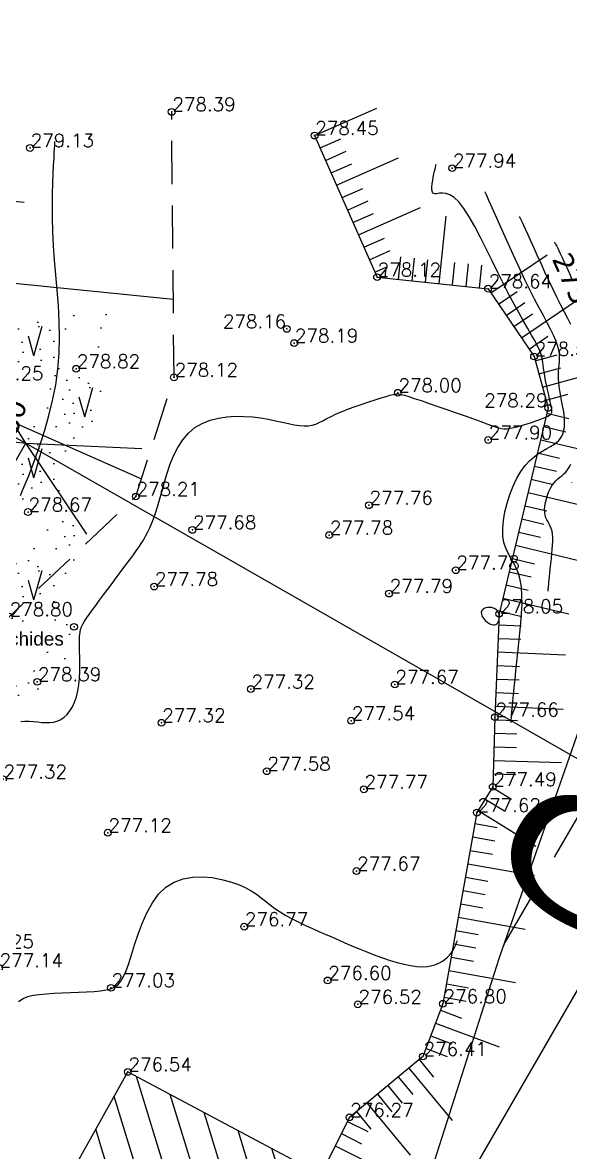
# Model space of a CAD drawing. Header units: millimetres. Extents: x 524954 to 526204, y 9523489 to 9524010.
# Drawn here: x 525310.4 to 525350.8, y 9523799.8 to 9523883.1 of the extents above; entities that cross this region are included whole.
import ezdxf
from ezdxf.enums import TextEntityAlignment as Align

# ---------------------------------------------------------------- set-up
doc = ezdxf.new("R2010")
doc.units = ezdxf.units.MM
doc.header["$PDMODE"] = 32
doc.header["$PDSIZE"] = 0.5
doc.linetypes.add('ACAD_ISO12W100', pattern=[21, 12, -3, 0, -3, 0, -3])
doc.linetypes.add('CACHE2', pattern=[4.7625, 3.175, -1.5875])
for name, color, linetype in [('Bas_Talus', 40, 'CACHE2'), ('Bati', 6, 'Continuous'), ('Bati_H', 1, 'Continuous'), ('Bord Fleuve', 4, 'ACAD_ISO12W100'), ('CN_01_00', 3, 'Continuous'), ('CN_02_00', 4, 'Continuous'), ('CN_05_00', 6, 'Continuous'), ('Cotation Courbes de niveau', 7, 'Continuous'), ('Haut_Talus', 30, 'Continuous'), ('PLUME_2', 1, 'Continuous'), ('Talus', 2, 'Continuous'), ('TopoAlt', 3, 'Continuous'), ('TOPOJIS', 7, 'Continuous'), ('Toponomie', 7, 'CACHE2'), ('Végétation_Plantation', 70, 'Continuous')]:
    doc.layers.add(name, color=color, linetype=linetype)
doc.styles.add('Simplex 1.0', font='Simplex.shx', dxfattribs={"width": 0.99, "height": 1})
doc.styles.get("Standard").update_dxf_attribs({"font": 'arial.ttf'})
doc.styles.add('Verdana 1.0', font='verdana.ttf', dxfattribs={"width": 0.99, "height": 1})

# ---------------------------------------------------------------- blocks, each defined once
blk = doc.blocks.new('TCPOINT M')
at = {"color": 0}
blk.add_point((0, 0), dxfattribs=at)
at = {"layer": 'TopoAlt', "style": 'Simplex 1.0', "width": 0.99}
blk.add_attdef('ALT', (0.15, 0.15), '', height=1, dxfattribs=at)

msp = doc.modelspace()

# ---------------------------------------------------------------- hatches: boundary and pattern name
at = {"layer": 'Bati_H'}
h = msp.add_hatch(dxfattribs=at)
h.set_pattern_fill('_U', color=256, scale=2, angle=-72.98102, style=0, pattern_type=0)
h.set_pattern_definition([(287.018979527, (0, 0), (1.9124157077, 0.58537693926), [])])
h.paths.add_polyline_path([(525331.425, 9523798.704), (525322.695, 9523782.272), (525307.769, 9523790.138), (525312.166, 9523798.735), (525313.744, 9523797.799), (525318.176, 9523805.735), (525318.179, 9523805.741)])
at = {"layer": 'Bord Fleuve', "ltscale": 0.5}
h = msp.add_hatch(dxfattribs=at)
h.set_pattern_fill('ANSI33', color=135, scale=2, angle=15, style=0)
edge = h.paths.add_edge_path()
edge.add_line((525439.351, 9523820.38), (525429.428, 9523796.02))
edge.add_line((525429.428, 9523796.02), (525428.884, 9523788.101))
edge.add_line((525428.884, 9523788.101), (525428.353, 9523783.613))
edge.add_line((525428.353, 9523783.613), (525432.345, 9523771.044))
edge.add_line((525432.345, 9523771.044), (525425.155, 9523761.396))
edge.add_line((525425.155, 9523761.396), (525425.603, 9523757.857))
edge.add_line((525425.603, 9523757.857), (525425.392, 9523752.767))
edge.add_line((525425.392, 9523752.767), (525425.531, 9523737.269))
edge.add_line((525425.531, 9523737.269), (525420.173, 9523734.242))
edge.add_line((525420.173, 9523734.242), (525409.231, 9523730.837))
edge.add_line((525409.231, 9523730.837), (525403.15, 9523725.262))
edge.add_line((525403.15, 9523725.262), (525399.312, 9523719.279))
edge.add_line((525399.312, 9523719.279), (525398.471, 9523717.204))
edge.add_line((525398.471, 9523717.204), (525387.323, 9523716.767))
edge.add_line((525387.323, 9523716.767), (525379.743, 9523715.417))
edge.add_line((525439.351, 9523820.38), (525412.029, 9523831.392))
edge.add_line((525412.029, 9523831.392), (525397.674, 9523844.829))
edge.add_line((525397.674, 9523844.829), (525370.042, 9523852.892))
edge.add_line((525370.042, 9523852.892), (525354.138, 9523871.224))
edge.add_line((525335.046, 9523740.934), (525335.464, 9523745.788))
edge.add_line((525335.464, 9523745.788), (525334.824, 9523749.483))
edge.add_line((525334.824, 9523749.483), (525332.978, 9523755.879))
edge.add_line((525332.978, 9523755.879), (525332.09, 9523761.937))
edge.add_line((525332.09, 9523761.937), (525333.482, 9523768.659))
edge.add_line((525333.482, 9523768.659), (525335.755, 9523783.426))
edge.add_line((525335.755, 9523783.426), (525345.567, 9523814.167))
edge.add_line((525345.567, 9523814.167), (525355.202, 9523841.723))
edge.add_line((525355.202, 9523841.723), (525358.159, 9523858.254))
edge.add_line((525358.159, 9523858.254), (525357.891, 9523860.435))
edge.add_line((525357.891, 9523860.435), (525354.138, 9523871.224))
edge.add_line((525335.072, 9523740.932), (525368.644, 9523722.072))
edge.add_line((525368.644, 9523722.072), (525369.749, 9523720.981))
edge.add_line((525369.749, 9523720.981), (525379.743, 9523715.417))
at = {"layer": 'Végétation_Plantation', "linetype": 'CACHE2', "ltscale": 0.5}
h = msp.add_hatch(dxfattribs=at)
h.set_pattern_fill('BROUSS', color=256, scale=1.5, style=0)
h.set_pattern_definition([(74.475889, (0, 0), (-3.750000001, 13.500000005), [2.25, -11.761156275]), (74.475889, (3.75, 4.5), (-3.750000001, 13.500000005), [2.25, -11.761156275]), (74.475889, (7.5, 9), (-3.750000001, 13.500000005), [2.25, -11.761156275]), (105.524111, (0, 0), (-7.500000003, 4e-10), [1.5, -12.511156275]), (105.524111, (3.75, 4.5), (-7.500000003, 4e-10), [1.5, -12.511156275]), (105.524111, (7.5, 9), (-7.500000003, 4e-10), [1.5, -12.511156275]), (0, (0.453, 0.484), (3.75, 4.5), [0, -7.5]), (0, (1.468, 1.072), (3.75, 4.5), [0, -7.5]), (0, (1.1713, 1.8804), (3.75, 4.5), [0, -7.5]), (0, (2.327, 1.9907), (3.75, 4.5), [0, -7.5]), (0, (1.64, 3.7912), (3.75, 4.5), [0, -7.5]), (0, (0.3684, 2.1545), (3.75, 4.5), [0, -7.5]), (0, (0.281, 2.4684), (3.75, 4.5), [0, -7.5]), (0, (0.0314, 3.7912), (3.75, 4.5), [0, -7.5]), (0, (-0.7807, 0.2634), (3.75, 4.5), [0, -7.5]), (0, (-0.8588, 0.9984), (3.75, 4.5), [0, -7.5]), (0, (-1.468, 0.19), (3.75, 4.5), [0, -7.5]), (0, (-1.624, 1.2924), (3.75, 4.5), [0, -7.5]), (0, (-1.1242, 1.9905), (3.75, 4.5), [0, -7.5]), (0, (-1.3274, 2.6888), (3.75, 4.5), [0, -7.5]), (0, (-1.9207, 3.5707), (3.75, 4.5), [0, -7.5]), (0, (-0.406, 2.9085), (3.75, 4.5), [0, -7.5]), (0, (-2.53, 2.064), (3.75, 4.5), [0, -7.5]), (0, (-2.7485, 0.6675), (3.75, 4.5), [0, -7.5]), (0, (-1.1235, -0.4347), (3.75, 4.5), [0, -7.5]), (0, (-0.156, -0.7287), (3.75, 4.5), [0, -7.5]), (0, (-0.812, -1.537), (3.75, 4.5), [0, -7.5]), (0, (1.5774, -1.4635), (3.75, 4.5), [0, -7.5]), (0, (0.5466, -0.3245), (3.75, 4.5), [0, -7.5]), (0, (1.468, -0.104), (3.75, 4.5), [0, -7.5])])
h.paths.add_polyline_path([(525311.992, 9523862.041), (525316.951, 9523861.738), (525316.172, 9523853.705), (525314.206, 9523849.526), (525314.269, 9523844.903), (525315.094, 9523841.087), (525313.825, 9523836.527), (525311.288, 9523833.361), (525306.213, 9523830.491), (525299.295, 9523827.441), (525294.221, 9523828.327), (525291.453, 9523830.339), (525292.597, 9523832.287), (525297.663, 9523835.493), (525302.087, 9523840.979), (525306.512, 9523849.915), (525309.724, 9523858.126), (525309.653, 9523860.192)])

# ---------------------------------------------------------------- linework, layer by layer
at = {"layer": 'Bas_Talus', "flags": 128}
msp.add_lwpolyline([(525199.208, 9523799.132), (525208.8, 9523801.776), (525220.795, 9523804.478), (525231.919, 9523806.249), (525244.031, 9523805.939), (525246.35, 9523809.16), (525255.359, 9523814.932), (525262.717, 9523816.004), (525268.895, 9523820.451), (525287.363, 9523826.037), (525301, 9523831.408), (525309.422, 9523839.276), (525318.775, 9523848.13), (525321.585, 9523856.913), (525321.412, 9523876.469)], dxfattribs=at)
at = {"layer": 'Bati', "flags": 128}
msp.add_lwpolyline([(525331.425, 9523798.704), (525322.695, 9523782.272), (525307.769, 9523790.138), (525312.166, 9523798.735), (525313.744, 9523797.799), (525318.176, 9523805.735), (525318.179, 9523805.741)], close=True, dxfattribs=at)
at = {"layer": 'Bord Fleuve', "ltscale": 0.35, "const_width": 0.1, "flags": 128}
msp.add_lwpolyline([(525335.046, 9523740.934), (525335.464, 9523745.788), (525334.824, 9523749.483), (525332.978, 9523755.879), (525332.09, 9523761.937), (525333.482, 9523768.659), (525335.755, 9523783.426), (525345.567, 9523814.167), (525355.202, 9523841.723), (525358.159, 9523858.254), (525357.891, 9523860.435), (525354.138, 9523871.224)], dxfattribs=at)
at = {"layer": 'CN_01_00', "flags": 128}
for points, elevation in [([(525310.265, 9523848.209), (525310.426, 9523848.581), (525310.619, 9523849.043), (525310.85, 9523849.616), (525311.122, 9523850.314), (525311.426, 9523851.126), (525311.744, 9523852.037), (525312.062, 9523853.031), (525312.364, 9523854.092), (525312.635, 9523855.205), (525312.86, 9523856.353), (525313.023, 9523857.522), (525313.114, 9523858.696), (525313.141, 9523859.869), (525313.118, 9523861.037), (525313.057, 9523862.194), (525312.973, 9523863.336), (525312.877, 9523864.457), (525312.784, 9523865.554), (525312.707, 9523866.621), (525312.656, 9523867.652), (525312.629, 9523868.638), (525312.623, 9523869.57), (525312.632, 9523870.437), (525312.652, 9523871.231), (525312.68, 9523871.94), (525312.71, 9523872.554), (525312.738, 9523873.065), (525312.76, 9523873.466), (525312.777, 9523873.768), (525312.789, 9523873.984), (525312.797, 9523874.128), (525312.802, 9523874.216), (525312.805, 9523874.261), (525312.805, 9523874.278), (525312.806, 9523874.28)], 279), ([(525346.421, 9523831.48), (525346.421, 9523831.482), (525346.422, 9523831.493), (525346.425, 9523831.523), (525346.43, 9523831.582), (525346.439, 9523831.68), (525346.453, 9523831.825), (525346.471, 9523832.028), (525346.496, 9523832.297), (525346.527, 9523832.641), (525346.566, 9523833.055), (525346.611, 9523833.532), (525346.662, 9523834.065), (525346.72, 9523834.649), (525346.783, 9523835.276), (525346.853, 9523835.939), (525346.928, 9523836.633), (525347.008, 9523837.349), (525347.086, 9523838.076), (525347.155, 9523838.801), (525347.208, 9523839.514), (525347.236, 9523840.201), (525347.234, 9523840.85), (525347.194, 9523841.449), (525347.108, 9523841.986), (525346.972, 9523842.453), (525346.8, 9523842.865), (525346.604, 9523843.241), (525346.402, 9523843.598), (525346.208, 9523843.955), (525346.037, 9523844.333), (525345.905, 9523844.748), (525345.827, 9523845.221), (525345.815, 9523845.763), (525345.866, 9523846.36), (525345.973, 9523846.993), (525346.131, 9523847.641), (525346.333, 9523848.285), (525346.573, 9523848.903), (525346.846, 9523849.476), (525347.143, 9523849.984), (525347.46, 9523850.411), (525347.788, 9523850.764), (525348.12, 9523851.054), (525348.45, 9523851.293), (525348.768, 9523851.492), (525349.067, 9523851.662), (525349.341, 9523851.814), (525349.581, 9523851.96), (525349.781, 9523852.11), (525349.944, 9523852.265), (525350.074, 9523852.423), (525350.175, 9523852.585), (525350.25, 9523852.75), (525350.304, 9523852.917), (525350.341, 9523853.086), (525350.363, 9523853.256), (525350.376, 9523853.426), (525350.38, 9523853.6), (525350.374, 9523853.779), (525350.36, 9523853.965), (525350.338, 9523854.161), (525350.308, 9523854.37), (525350.271, 9523854.593), (525350.227, 9523854.833), (525350.177, 9523855.091), (525350.123, 9523855.364), (525350.069, 9523855.647), (525350.019, 9523855.938), (525349.975, 9523856.23), (525349.94, 9523856.521), (525349.919, 9523856.806), (525349.915, 9523857.08), (525349.928, 9523857.341), (525349.953, 9523857.594), (525349.98, 9523857.843), (525350.002, 9523858.097), (525350.009, 9523858.359), (525349.995, 9523858.637), (525349.949, 9523858.936), (525349.863, 9523859.262), (525349.732, 9523859.62), (525349.557, 9523860.016), (525349.342, 9523860.452), (525349.092, 9523860.932), (525348.809, 9523861.459), (525348.499, 9523862.037), (525348.166, 9523862.67), (525347.813, 9523863.361), (525347.444, 9523864.109), (525347.069, 9523864.896), (525346.695, 9523865.7), (525346.331, 9523866.497), (525345.984, 9523867.267), (525345.664, 9523867.985), (525345.379, 9523868.629), (525345.137, 9523869.177), (525344.945, 9523869.613), (525344.797, 9523869.944), (525344.689, 9523870.185), (525344.613, 9523870.352), (525344.564, 9523870.458), (525344.535, 9523870.518), (525344.52, 9523870.547), (525344.513, 9523870.559), (525344.508, 9523870.567), (525344.504, 9523870.572), (525344.502, 9523870.576), (525344.5, 9523870.579), (525344.499, 9523870.581), (525344.498, 9523870.582), (525344.498, 9523870.582), (525344.498, 9523870.582)], 277), ([(525310.119, 9523810.921), (525310.456, 9523811.133), (525310.813, 9523811.281), (525311.206, 9523811.379), (525311.654, 9523811.445), (525312.167, 9523811.493), (525312.732, 9523811.53), (525313.33, 9523811.558), (525313.944, 9523811.582), (525314.553, 9523811.606), (525315.14, 9523811.633), (525315.685, 9523811.667), (525316.17, 9523811.713), (525316.581, 9523811.775), (525316.925, 9523811.865), (525317.213, 9523811.996), (525317.458, 9523812.182), (525317.672, 9523812.434), (525317.865, 9523812.767), (525318.052, 9523813.193), (525318.242, 9523813.725), (525318.447, 9523814.368), (525318.677, 9523815.097), (525318.937, 9523815.877), (525319.237, 9523816.674), (525319.585, 9523817.453), (525319.986, 9523818.182), (525320.451, 9523818.825), (525320.986, 9523819.348), (525321.594, 9523819.727), (525322.26, 9523819.969), (525322.963, 9523820.092), (525323.683, 9523820.115), (525324.399, 9523820.053), (525325.092, 9523819.925), (525325.741, 9523819.747), (525326.325, 9523819.539), (525326.83, 9523819.313), (525327.268, 9523819.076), (525327.654, 9523818.828), (525328.005, 9523818.573), (525328.339, 9523818.313), (525328.673, 9523818.049), (525329.022, 9523817.784), (525329.405, 9523817.521), (525329.832, 9523817.26), (525330.297, 9523817.005), (525330.785, 9523816.758), (525331.284, 9523816.52), (525331.781, 9523816.295), (525332.263, 9523816.083), (525332.717, 9523815.888), (525333.131, 9523815.711), (525333.495, 9523815.554), (525333.818, 9523815.412), (525334.115, 9523815.281), (525334.399, 9523815.157), (525334.683, 9523815.034), (525334.98, 9523814.908), (525335.304, 9523814.774), (525335.669, 9523814.626), (525336.083, 9523814.463), (525336.54, 9523814.291), (525337.026, 9523814.117), (525337.529, 9523813.949), (525338.038, 9523813.796), (525338.541, 9523813.666), (525339.024, 9523813.566), (525339.476, 9523813.505), (525339.887, 9523813.488), (525340.257, 9523813.513), (525340.589, 9523813.572), (525340.884, 9523813.661), (525341.144, 9523813.774), (525341.373, 9523813.904), (525341.572, 9523814.046), (525341.743, 9523814.194), (525341.889, 9523814.342), (525342.011, 9523814.489), (525342.113, 9523814.631), (525342.197, 9523814.766), (525342.264, 9523814.892), (525342.317, 9523815.006), (525342.359, 9523815.107), (525342.391, 9523815.191), (525342.416, 9523815.257), (525342.435, 9523815.306), (525342.448, 9523815.342), (525342.457, 9523815.365), (525342.463, 9523815.38), (525342.466, 9523815.387), (525342.467, 9523815.39), (525342.467, 9523815.39)], 277)]:
    msp.add_lwpolyline(points, dxfattribs=dict(at, elevation=elevation))
at = {"layer": 'CN_02_00', "flags": 128}
for points, elevation in [([(525310.283, 9523831.543), (525310.594, 9523831.568), (525310.905, 9523831.567), (525311.215, 9523831.548), (525311.524, 9523831.519), (525311.828, 9523831.492), (525312.127, 9523831.475), (525312.418, 9523831.479), (525312.701, 9523831.511), (525312.973, 9523831.583), (525313.232, 9523831.702), (525313.477, 9523831.868), (525313.705, 9523832.081), (525313.913, 9523832.339), (525314.098, 9523832.641), (525314.258, 9523832.986), (525314.391, 9523833.374), (525314.493, 9523833.802), (525314.564, 9523834.267), (525314.608, 9523834.759), (525314.63, 9523835.265), (525314.636, 9523835.77), (525314.632, 9523836.263), (525314.624, 9523836.73), (525314.617, 9523837.157), (525314.616, 9523837.532), (525314.628, 9523837.846), (525314.655, 9523838.108), (525314.701, 9523838.335), (525314.77, 9523838.54), (525314.864, 9523838.738), (525314.986, 9523838.944), (525315.141, 9523839.172), (525315.331, 9523839.438), (525315.558, 9523839.751), (525315.816, 9523840.105), (525316.098, 9523840.491), (525316.396, 9523840.898), (525316.704, 9523841.315), (525317.013, 9523841.733), (525317.317, 9523842.142), (525317.608, 9523842.531), (525317.88, 9523842.891), (525318.133, 9523843.226), (525318.369, 9523843.539), (525318.588, 9523843.835), (525318.793, 9523844.118), (525318.984, 9523844.391), (525319.162, 9523844.659), (525319.33, 9523844.927), (525319.488, 9523845.199), (525319.639, 9523845.483), (525319.784, 9523845.787), (525319.927, 9523846.119), (525320.069, 9523846.488), (525320.212, 9523846.9), (525320.36, 9523847.366), (525320.514, 9523847.893), (525320.677, 9523848.484), (525320.855, 9523849.123), (525321.056, 9523849.79), (525321.287, 9523850.463), (525321.554, 9523851.123), (525321.866, 9523851.747), (525322.228, 9523852.316), (525322.648, 9523852.808), (525323.13, 9523853.208), (525323.666, 9523853.519), (525324.244, 9523853.75), (525324.852, 9523853.909), (525325.48, 9523854.004), (525326.116, 9523854.044), (525326.748, 9523854.038), (525327.365, 9523853.994), (525327.957, 9523853.92), (525328.52, 9523853.826), (525329.052, 9523853.72), (525329.552, 9523853.612), (525330.017, 9523853.51), (525330.445, 9523853.423), (525330.834, 9523853.361), (525331.182, 9523853.331), (525331.49, 9523853.342), (525331.767, 9523853.391), (525332.028, 9523853.472), (525332.285, 9523853.582), (525332.552, 9523853.716), (525332.841, 9523853.869), (525333.166, 9523854.037), (525333.539, 9523854.214), (525333.97, 9523854.397), (525334.444, 9523854.581), (525334.944, 9523854.763), (525335.453, 9523854.939), (525335.952, 9523855.105), (525336.423, 9523855.257), (525336.85, 9523855.391), (525337.213, 9523855.504), (525337.501, 9523855.592), (525337.733, 9523855.653), (525337.933, 9523855.686), (525338.124, 9523855.689), (525338.33, 9523855.659), (525338.577, 9523855.597), (525338.888, 9523855.499), (525339.287, 9523855.365), (525339.791, 9523855.194), (525340.38, 9523854.993), (525341.027, 9523854.772), (525341.706, 9523854.539), (525342.39, 9523854.302), (525343.051, 9523854.071), (525343.662, 9523853.854), (525344.196, 9523853.66), (525344.634, 9523853.496), (525344.987, 9523853.364), (525345.274, 9523853.261), (525345.512, 9523853.187), (525345.722, 9523853.141), (525345.92, 9523853.122), (525346.127, 9523853.129), (525346.361, 9523853.162), (525346.636, 9523853.218), (525346.943, 9523853.294), (525347.271, 9523853.385), (525347.608, 9523853.486), (525347.942, 9523853.593), (525348.259, 9523853.701), (525348.548, 9523853.806), (525348.797, 9523853.902), (525348.995, 9523853.985), (525349.147, 9523854.058), (525349.259, 9523854.12), (525349.337, 9523854.175), (525349.388, 9523854.223), (525349.417, 9523854.266), (525349.432, 9523854.306), (525349.438, 9523854.345), (525349.44, 9523854.384), (525349.44, 9523854.43), (525349.435, 9523854.487), (525349.424, 9523854.563), (525349.406, 9523854.663), (525349.381, 9523854.793), (525349.346, 9523854.959), (525349.301, 9523855.167), (525349.245, 9523855.42), (525349.181, 9523855.711), (525349.112, 9523856.026), (525349.042, 9523856.355), (525348.974, 9523856.685), (525348.912, 9523857.006), (525348.858, 9523857.306), (525348.817, 9523857.573), (525348.789, 9523857.8), (525348.768, 9523857.996), (525348.748, 9523858.174), (525348.719, 9523858.348), (525348.673, 9523858.532), (525348.603, 9523858.737), (525348.501, 9523858.978), (525348.358, 9523859.269), (525348.169, 9523859.619), (525347.936, 9523860.032), (525347.663, 9523860.507), (525347.356, 9523861.043), (525347.018, 9523861.64), (525346.654, 9523862.299), (525346.268, 9523863.018), (525345.865, 9523863.798), (525345.45, 9523864.633), (525345.027, 9523865.501), (525344.6, 9523866.374), (525344.175, 9523867.224), (525343.757, 9523868.023), (525343.349, 9523868.744), (525342.957, 9523869.36), (525342.586, 9523869.841), (525342.239, 9523870.171), (525341.919, 9523870.37), (525341.63, 9523870.466), (525341.371, 9523870.491), (525341.147, 9523870.473), (525340.959, 9523870.441), (525340.809, 9523870.427), (525340.699, 9523870.459), (525340.63, 9523870.56), (525340.598, 9523870.721), (525340.595, 9523870.929), (525340.614, 9523871.166), (525340.65, 9523871.418), (525340.696, 9523871.67), (525340.744, 9523871.907), (525340.789, 9523872.112), (525340.825, 9523872.275), (525340.852, 9523872.397), (525340.871, 9523872.485), (525340.884, 9523872.544), (525340.892, 9523872.579), (525340.896, 9523872.597), (525340.898, 9523872.604), (525340.898, 9523872.605)], 278), ([(525350.836, 9523860.802), (525350.617, 9523861.242), (525350.372, 9523861.714), (525350.107, 9523862.223), (525349.824, 9523862.777), (525349.53, 9523863.375), (525349.229, 9523864.006), (525348.929, 9523864.65), (525348.636, 9523865.291), (525348.356, 9523865.91), (525348.097, 9523866.49), (525347.864, 9523867.013), (525347.664, 9523867.461), (525347.502, 9523867.822), (525347.375, 9523868.101), (525347.278, 9523868.31), (525347.207, 9523868.459), (525347.157, 9523868.56), (525347.124, 9523868.624), (525347.103, 9523868.661), (525347.089, 9523868.683), (525347.079, 9523868.699), (525347.071, 9523868.711), (525347.066, 9523868.719), (525347.062, 9523868.725), (525347.06, 9523868.728), (525347.059, 9523868.73), (525347.058, 9523868.73), (525347.058, 9523868.731)], 276), ([(525349.161, 9523841.149), (525349.161, 9523841.149), (525349.161, 9523841.154), (525349.163, 9523841.167), (525349.165, 9523841.192), (525349.169, 9523841.233), (525349.174, 9523841.294), (525349.182, 9523841.38), (525349.193, 9523841.494), (525349.206, 9523841.639), (525349.222, 9523841.813), (525349.241, 9523842.014), (525349.263, 9523842.24), (525349.287, 9523842.486), (525349.314, 9523842.75), (525349.343, 9523843.03), (525349.375, 9523843.323), (525349.409, 9523843.625), (525349.442, 9523843.932), (525349.471, 9523844.238), (525349.493, 9523844.539), (525349.505, 9523844.828), (525349.504, 9523845.102), (525349.487, 9523845.355), (525349.451, 9523845.582), (525349.394, 9523845.779), (525349.321, 9523845.953), (525349.238, 9523846.111), (525349.153, 9523846.262), (525349.071, 9523846.413), (525348.999, 9523846.572), (525348.943, 9523846.747), (525348.91, 9523846.947), (525348.905, 9523847.175), (525348.927, 9523847.428), (525348.972, 9523847.695), (525349.039, 9523847.968), (525349.124, 9523848.24), (525349.225, 9523848.501), (525349.34, 9523848.742), (525349.466, 9523848.957), (525349.599, 9523849.137), (525349.739, 9523849.291), (525349.883, 9523849.424), (525350.03, 9523849.547), (525350.176, 9523849.667), (525350.32, 9523849.793), (525350.46, 9523849.932), (525350.595, 9523850.094), (525350.721, 9523850.285), (525350.839, 9523850.503)], 276)]:
    msp.add_lwpolyline(points, dxfattribs=dict(at, elevation=elevation))
at = {"layer": 'CN_02_00', "elevation": 278, "flags": 128}
msp.add_lwpolyline([(525344.81, 9523839.959), (525344.703, 9523839.95), (525344.6, 9523839.929), (525344.503, 9523839.898), (525344.415, 9523839.855), (525344.341, 9523839.801), (525344.283, 9523839.737), (525344.245, 9523839.662), (525344.231, 9523839.577), (525344.238, 9523839.485), (525344.264, 9523839.387), (525344.307, 9523839.287), (525344.366, 9523839.187), (525344.438, 9523839.09), (525344.52, 9523838.998), (525344.612, 9523838.914), (525344.71, 9523838.841), (525344.812, 9523838.779), (525344.915, 9523838.732), (525345.019, 9523838.699), (525345.118, 9523838.683), (525345.213, 9523838.684), (525345.299, 9523838.705), (525345.375, 9523838.747), (525345.438, 9523838.81), (525345.488, 9523838.891), (525345.525, 9523838.986), (525345.549, 9523839.091), (525345.56, 9523839.202), (525345.558, 9523839.314), (525345.544, 9523839.424), (525345.516, 9523839.527), (525345.475, 9523839.619), (525345.422, 9523839.701), (525345.358, 9523839.772), (525345.285, 9523839.832), (525345.203, 9523839.88), (525345.113, 9523839.917), (525345.017, 9523839.942), (525344.915, 9523839.956), (525344.81, 9523839.959)], close=True, dxfattribs=at)
at = {"layer": 'CN_05_00', "elevation": 275, "flags": 128}
msp.add_lwpolyline([(525349.619, 9523866.879), (525349.619, 9523866.879), (525349.62, 9523866.878), (525349.621, 9523866.875), (525349.625, 9523866.87), (525349.63, 9523866.862), (525349.639, 9523866.849), (525349.65, 9523866.831), (525349.666, 9523866.807), (525349.686, 9523866.776), (525349.713, 9523866.73), (525349.75, 9523866.663), (525349.801, 9523866.567), (525349.867, 9523866.434), (525349.953, 9523866.258), (525350.06, 9523866.031), (525350.191, 9523865.745), (525350.349, 9523865.397), (525350.529, 9523864.995), (525350.728, 9523864.553), (525350.941, 9523864.084)], dxfattribs=at)
at = {"layer": 'Haut_Talus', "flags": 128}
msp.add_lwpolyline([(525331.95, 9523874.726), (525336.552, 9523864.296), (525344.734, 9523863.445), (525348.124, 9523858.45), (525349.169, 9523854.661), (525345.554, 9523839.485), (525345.232, 9523831.874), (525345.078, 9523826.742), (525343.91, 9523824.839), (525341.401, 9523810.757), (525339.936, 9523806.873), (525334.522, 9523802.382), (525330.78, 9523794.972), (525327.242, 9523786.801), (525323.549, 9523778.765), (525322.15, 9523772.584), (525324.118, 9523763.53), (525322.368, 9523760.119), (525321.737, 9523757.966)], dxfattribs=at)
at = {"layer": 'PLUME_2'}
for points in [[(525240.72, 9523883.05), (525266.454, 9523873.899), (525291.337, 9523862.681), (525310.661, 9523852.06)], [(525302.573, 9523852.973), (525310.661, 9523852.06), (525306.126, 9523859.248)], [(525251.046, 9523748.445), (525310.661, 9523852.06)], [(525310.661, 9523852.06), (525456.099, 9523768.927)], [(525315.16, 9523845.369), (525310.661, 9523852.06), (525319.212, 9523851.681)]]:
    msp.add_lwpolyline(points, dxfattribs=at)
at = {"layer": 'Talus'}
for p, q in [((525331.95, 9523874.726), (525336.524, 9523876.745)), ((525332.353, 9523873.811), (525333.878, 9523874.484)), ((525332.757, 9523872.896), (525334.282, 9523873.569)), ((525333.161, 9523871.982), (525334.685, 9523872.654)), ((525333.564, 9523871.067), (525338.139, 9523873.085)), ((525305.06, 9523870.358), (525310.533, 9523869.812)), ((525333.968, 9523870.152), (525335.493, 9523870.825)), ((525334.372, 9523869.237), (525335.897, 9523869.91)), ((525335.179, 9523867.407), (525339.754, 9523869.425)), ((525334.775, 9523868.322), (525336.3, 9523868.995)), ((525341.127, 9523863.821), (525341.644, 9523868.794)), ((525335.583, 9523866.492), (525337.108, 9523867.165)), ((525335.986, 9523865.577), (525337.511, 9523866.25)), ((525344.944, 9523863.136), (525349.081, 9523865.944)), ((525336.39, 9523864.662), (525337.232, 9523865.034)), ((525337.148, 9523864.234), (525337.232, 9523865.034)), ((525338.143, 9523864.131), (525338.315, 9523865.789)), ((525339.138, 9523864.027), (525339.31, 9523865.685)), ((525340.132, 9523863.924), (525340.305, 9523865.582)), ((525342.122, 9523863.717), (525342.294, 9523865.375)), ((525343.116, 9523863.614), (525343.289, 9523865.271)), ((525344.111, 9523863.51), (525344.283, 9523865.168)), ((525304.464, 9523864.388), (525321.534, 9523862.684)), ((525345.505, 9523862.309), (525346.884, 9523863.245)), ((525347.19, 9523859.826), (525351.327, 9523862.634)), ((525346.067, 9523861.481), (525347.446, 9523862.417)), ((525346.628, 9523860.654), (525348.007, 9523861.59)), ((525347.752, 9523858.999), (525349.131, 9523859.935)), ((525348.214, 9523858.126), (525349.82, 9523858.569)), ((525348.479, 9523857.162), (525350.086, 9523857.605)), ((525348.745, 9523856.198), (525353.565, 9523857.527)), ((525302.904, 9523856.629), (525319.195, 9523849.444)), ((525349.011, 9523855.234), (525350.618, 9523855.677)), ((525349.075, 9523854.266), (525350.697, 9523853.88)), ((525348.844, 9523853.293), (525350.465, 9523852.907)), ((525348.612, 9523852.32), (525353.476, 9523851.162)), ((525348.38, 9523851.348), (525350.001, 9523850.961)), ((525348.148, 9523850.375), (525349.77, 9523849.989)), ((525347.917, 9523849.402), (525349.538, 9523849.016)), ((525347.685, 9523848.429), (525352.549, 9523847.271)), ((525347.453, 9523847.457), (525349.074, 9523847.07)), ((525347.221, 9523846.484), (525348.843, 9523846.098)), ((525346.99, 9523845.511), (525348.611, 9523845.125)), ((525346.758, 9523844.538), (525351.622, 9523843.379)), ((525346.526, 9523843.565), (525348.147, 9523843.179)), ((525346.294, 9523842.593), (525347.916, 9523842.206)), ((525346.063, 9523841.62), (525347.684, 9523841.234)), ((525345.831, 9523840.647), (525350.695, 9523839.488)), ((525345.599, 9523839.674), (525347.22, 9523839.288)), ((525345.52, 9523838.68), (525347.185, 9523838.61)), ((525345.478, 9523837.681), (525347.143, 9523837.611)), ((525345.436, 9523836.682), (525350.431, 9523836.471)), ((525345.393, 9523835.683), (525347.058, 9523835.613)), ((525345.351, 9523834.684), (525347.016, 9523834.614)), ((525345.309, 9523833.685), (525346.974, 9523833.614)), ((525345.267, 9523832.686), (525350.262, 9523832.474)), ((525345.227, 9523831.687), (525346.892, 9523831.637)), ((525345.197, 9523830.687), (525346.863, 9523830.637)), ((525345.167, 9523829.687), (525346.833, 9523829.638)), ((525345.137, 9523828.688), (525350.135, 9523828.538)), ((525345.107, 9523827.688), (525346.773, 9523827.638)), ((525345.05, 9523826.697), (525346.471, 9523825.825)), ((525344.527, 9523825.844), (525345.948, 9523824.973)), ((525344.004, 9523824.992), (525348.266, 9523822.377)), ((525343.767, 9523824.031), (525345.407, 9523823.739)), ((525343.591, 9523823.047), (525345.232, 9523822.754)), ((525343.416, 9523822.062), (525345.056, 9523821.77)), ((525343.24, 9523821.078), (525348.163, 9523820.201)), ((525343.065, 9523820.093), (525344.706, 9523819.801)), ((525342.889, 9523819.109), (525344.53, 9523818.816)), ((525342.714, 9523818.124), (525344.355, 9523817.832)), ((525342.538, 9523817.14), (525347.461, 9523816.263)), ((525342.363, 9523816.155), (525344.004, 9523815.863)), ((525342.188, 9523815.171), (525343.828, 9523814.878)), ((525342.012, 9523814.186), (525343.653, 9523813.894)), ((525341.837, 9523813.202), (525346.759, 9523812.325)), ((525341.661, 9523812.217), (525343.302, 9523811.925)), ((525341.486, 9523811.233), (525343.127, 9523810.94)), ((525341.219, 9523810.274), (525342.778, 9523809.685)), ((525340.866, 9523809.338), (525345.544, 9523807.573)), ((525340.513, 9523808.402), (525342.072, 9523807.814)), ((525340.16, 9523807.467), (525341.719, 9523806.878)), ((525338.885, 9523806.001), (525342.077, 9523802.153)), ((525339.655, 9523806.64), (525340.719, 9523805.357)), ((525338.115, 9523805.363), (525339.18, 9523804.08)), ((525337.346, 9523804.724), (525338.41, 9523803.441)), ((525335.806, 9523803.447), (525338.999, 9523799.599)), ((525336.576, 9523804.086), (525337.64, 9523802.803)), ((525335.037, 9523802.809), (525336.101, 9523801.526)), ((525334.373, 9523802.086), (525335.86, 9523801.335)), ((525333.922, 9523801.194), (525335.41, 9523800.442)), ((525333.471, 9523800.301), (525337.934, 9523798.047))]:
    msp.add_line(p, q, dxfattribs=at)

# ---------------------------------------------------------------- block references
at = {"layer": 'TOPOJIS'}
ref = msp.add_blockref('TCPOINT M', (525321.412, 9523876.469, 278.39), dxfattribs=at)
ref.add_attrib('ALT', '278.39', (525321.462, 9523876.519, 278.39), dxfattribs={"layer": 'TopoAlt', "height": 1, "style": 'Simplex 1.0', "width": 0.99})
ref = msp.add_blockref('TCPOINT M', (525331.95, 9523874.726, 278.45), dxfattribs=at)
ref.add_attrib('ALT', '278.45', (525332, 9523874.776, 278.45), dxfattribs={"layer": 'TopoAlt', "height": 1, "style": 'Simplex 1.0', "width": 0.99})
ref = msp.add_blockref('TCPOINT M', (525310.971, 9523873.814, 279.13), dxfattribs=at)
ref.add_attrib('ALT', '279.13', (525311.021, 9523873.864, 279.13), dxfattribs={"layer": 'TopoAlt', "height": 1, "style": 'Simplex 1.0', "width": 0.99})
ref = msp.add_blockref('TCPOINT M', (525342.091, 9523872.322, 277.94), dxfattribs=at)
ref.add_attrib('ALT', '277.94', (525342.141, 9523872.372, 277.94), dxfattribs={"layer": 'TopoAlt', "height": 1, "style": 'Simplex 1.0', "width": 0.99})
ref = msp.add_blockref('TCPOINT M', (525336.552, 9523864.296, 278.12), dxfattribs=at)
ref.add_attrib('ALT', '278.12', (525336.602, 9523864.346, 278.12), dxfattribs={"layer": 'TopoAlt', "height": 1, "style": 'Simplex 1.0', "width": 0.99})
ref = msp.add_blockref('TCPOINT M', (525344.734, 9523863.445, 278.64), dxfattribs=at)
ref.add_attrib('ALT', '278.64', (525344.784, 9523863.495, 278.64), dxfattribs={"layer": 'TopoAlt', "height": 1, "style": 'Simplex 1.0', "width": 0.99})
ref = msp.add_blockref('TCPOINT M', (525329.902, 9523860.48, 278.16), dxfattribs=at)
ref.add_attrib('ALT', '278.16', dxfattribs={"layer": 'TopoAlt', "height": 1, "style": 'Simplex 1.0', "width": 0.99}).set_placement((525329.852, 9523860.53, 278.16), align=Align.RIGHT)
ref = msp.add_blockref('TCPOINT M', (525330.446, 9523859.438, 278.19), dxfattribs=at)
ref.add_attrib('ALT', '278.19', (525330.496, 9523859.488, 278.19), dxfattribs={"layer": 'TopoAlt', "height": 1, "style": 'Simplex 1.0', "width": 0.99})
ref = msp.add_blockref('TCPOINT M', (525348.124, 9523858.45, 278.5), dxfattribs=at)
ref.add_attrib('ALT', '278.50', (525348.174, 9523858.5, 278.5), dxfattribs={"layer": 'TopoAlt', "height": 1, "style": 'Simplex 1.0', "width": 0.99})
ref = msp.add_blockref('TCPOINT M', (525314.373, 9523857.545, 278.82), dxfattribs=at)
ref.add_attrib('ALT', '278.82', (525314.423, 9523857.595, 278.82), dxfattribs={"layer": 'TopoAlt', "height": 1, "style": 'Simplex 1.0', "width": 0.99})
ref = msp.add_blockref('TCPOINT M', (525307.241, 9523856.656, 281.25), dxfattribs=at)
ref.add_attrib('ALT', '281.25', (525307.291, 9523856.706, 281.25), dxfattribs={"layer": 'TopoAlt', "height": 1, "style": 'Simplex 1.0', "width": 0.99})
ref = msp.add_blockref('TCPOINT M', (525321.585, 9523856.913, 278.12), dxfattribs=at)
ref.add_attrib('ALT', '278.12', (525321.635, 9523856.963, 278.12), dxfattribs={"layer": 'TopoAlt', "height": 1, "style": 'Simplex 1.0', "width": 0.99})
ref = msp.add_blockref('TCPOINT M', (525338.079, 9523855.777, 278), dxfattribs=at)
ref.add_attrib('ALT', '278.00', (525338.129, 9523855.827, 278), dxfattribs={"layer": 'TopoAlt', "height": 1, "style": 'Simplex 1.0', "width": 0.99})
ref = msp.add_blockref('TCPOINT M', (525349.169, 9523854.661, 278.29), dxfattribs=at)
ref.add_attrib('ALT', '278.29', dxfattribs={"layer": 'TopoAlt', "height": 1, "style": 'Simplex 1.0', "width": 0.99}).set_placement((525349.119, 9523854.711, 278.29), align=Align.RIGHT)
ref = msp.add_blockref('TCPOINT M', (525344.74, 9523852.296, 277.9), dxfattribs=at)
ref.add_attrib('ALT', '277.90', (525344.79, 9523852.346, 277.9), dxfattribs={"layer": 'TopoAlt', "height": 1, "style": 'Simplex 1.0', "width": 0.99})
ref = msp.add_blockref('TCPOINT M', (525318.775, 9523848.13, 278.21), dxfattribs=at)
ref.add_attrib('ALT', '278.21', (525318.825, 9523848.18, 278.21), dxfattribs={"layer": 'TopoAlt', "height": 1, "style": 'Simplex 1.0', "width": 0.99})
ref = msp.add_blockref('TCPOINT M', (525335.953, 9523847.487, 277.76), dxfattribs=at)
ref.add_attrib('ALT', '277.76', (525336.003, 9523847.537, 277.76), dxfattribs={"layer": 'TopoAlt', "height": 1, "style": 'Simplex 1.0', "width": 0.99})
ref = msp.add_blockref('TCPOINT M', (525310.82, 9523846.987, 278.67), dxfattribs=at)
ref.add_attrib('ALT', '278.67', (525310.87, 9523847.037, 278.67), dxfattribs={"layer": 'TopoAlt', "height": 1, "style": 'Simplex 1.0', "width": 0.99})
ref = msp.add_blockref('TCPOINT M', (525322.936, 9523845.67, 277.68), dxfattribs=at)
ref.add_attrib('ALT', '277.68', (525322.986, 9523845.72, 277.68), dxfattribs={"layer": 'TopoAlt', "height": 1, "style": 'Simplex 1.0', "width": 0.99})
ref = msp.add_blockref('TCPOINT M', (525333.025, 9523845.287, 277.78), dxfattribs=at)
ref.add_attrib('ALT', '277.78', (525333.075, 9523845.337, 277.78), dxfattribs={"layer": 'TopoAlt', "height": 1, "style": 'Simplex 1.0', "width": 0.99})
ref = msp.add_blockref('TCPOINT M', (525342.351, 9523842.701, 277.78), dxfattribs=at)
ref.add_attrib('ALT', '277.78', (525342.401, 9523842.751, 277.78), dxfattribs={"layer": 'TopoAlt', "height": 1, "style": 'Simplex 1.0', "width": 0.99})
ref = msp.add_blockref('TCPOINT M', (525320.123, 9523841.494, 277.78), dxfattribs=at)
ref.add_attrib('ALT', '277.78', (525320.173, 9523841.544, 277.78), dxfattribs={"layer": 'TopoAlt', "height": 1, "style": 'Simplex 1.0', "width": 0.99})
ref = msp.add_blockref('TCPOINT M', (525337.435, 9523840.981, 277.79), dxfattribs=at)
ref.add_attrib('ALT', '277.79', (525337.485, 9523841.031, 277.79), dxfattribs={"layer": 'TopoAlt', "height": 1, "style": 'Simplex 1.0', "width": 0.99})
ref = msp.add_blockref('TCPOINT M', (525309.422, 9523839.276, 278.8), dxfattribs=at)
ref.add_attrib('ALT', '278.80', (525309.472, 9523839.326, 278.8), dxfattribs={"layer": 'TopoAlt', "height": 1, "style": 'Simplex 1.0', "width": 0.99})
ref = msp.add_blockref('TCPOINT M', (525345.554, 9523839.485, 278.05), dxfattribs=at)
ref.add_attrib('ALT', '278.05', (525345.604, 9523839.535, 278.05), dxfattribs={"layer": 'TopoAlt', "height": 1, "style": 'Simplex 1.0', "width": 0.99})
msp.add_blockref('TCPOINT M', (525314.211, 9523838.53, 278.03), dxfattribs=at)
ref = msp.add_blockref('TCPOINT M', (525311.505, 9523834.478, 278.39), dxfattribs=at)
ref.add_attrib('ALT', '278.39', (525311.555, 9523834.528, 278.39), dxfattribs={"layer": 'TopoAlt', "height": 1, "style": 'Simplex 1.0', "width": 0.99})
ref = msp.add_blockref('TCPOINT M', (525337.856, 9523834.281, 277.67), dxfattribs=at)
ref.add_attrib('ALT', '277.67', (525337.906, 9523834.331, 277.67), dxfattribs={"layer": 'TopoAlt', "height": 1, "style": 'Simplex 1.0', "width": 0.99})
ref = msp.add_blockref('TCPOINT M', (525327.248, 9523833.942, 277.32), dxfattribs=at)
ref.add_attrib('ALT', '277.32', (525327.298, 9523833.992, 277.32), dxfattribs={"layer": 'TopoAlt', "height": 1, "style": 'Simplex 1.0', "width": 0.99})
ref = msp.add_blockref('TCPOINT M', (525334.642, 9523831.612, 277.54), dxfattribs=at)
ref.add_attrib('ALT', '277.54', (525334.692, 9523831.662, 277.54), dxfattribs={"layer": 'TopoAlt', "height": 1, "style": 'Simplex 1.0', "width": 0.99})
ref = msp.add_blockref('TCPOINT M', (525345.232, 9523831.874, 277.66), dxfattribs=at)
ref.add_attrib('ALT', '277.66', (525345.282, 9523831.924, 277.66), dxfattribs={"layer": 'TopoAlt', "height": 1, "style": 'Simplex 1.0', "width": 0.99})
ref = msp.add_blockref('TCPOINT M', (525320.665, 9523831.461, 277.32), dxfattribs=at)
ref.add_attrib('ALT', '277.32', (525320.715, 9523831.511, 277.32), dxfattribs={"layer": 'TopoAlt', "height": 1, "style": 'Simplex 1.0', "width": 0.99})
ref = msp.add_blockref('TCPOINT M', (525328.419, 9523827.888, 277.58), dxfattribs=at)
ref.add_attrib('ALT', '277.58', (525328.469, 9523827.938, 277.58), dxfattribs={"layer": 'TopoAlt', "height": 1, "style": 'Simplex 1.0', "width": 0.99})
ref = msp.add_blockref('TCPOINT M', (525308.977, 9523827.308, 277.32), dxfattribs=at)
ref.add_attrib('ALT', '277.32', (525309.027, 9523827.358, 277.32), dxfattribs={"layer": 'TopoAlt', "height": 1, "style": 'Simplex 1.0', "width": 0.99})
ref = msp.add_blockref('TCPOINT M', (525335.582, 9523826.558, 277.77), dxfattribs=at)
ref.add_attrib('ALT', '277.77', (525335.632, 9523826.608, 277.77), dxfattribs={"layer": 'TopoAlt', "height": 1, "style": 'Simplex 1.0', "width": 0.99})
ref = msp.add_blockref('TCPOINT M', (525345.078, 9523826.742, 277.49), dxfattribs=at)
ref.add_attrib('ALT', '277.49', (525345.128, 9523826.792, 277.49), dxfattribs={"layer": 'TopoAlt', "height": 1, "style": 'Simplex 1.0', "width": 0.99})
ref = msp.add_blockref('TCPOINT M', (525343.91, 9523824.839, 277.62), dxfattribs=at)
ref.add_attrib('ALT', '277.62', (525343.96, 9523824.889, 277.62), dxfattribs={"layer": 'TopoAlt', "height": 1, "style": 'Simplex 1.0', "width": 0.99})
ref = msp.add_blockref('TCPOINT M', (525316.707, 9523823.36, 277.12), dxfattribs=at)
ref.add_attrib('ALT', '277.12', (525316.757, 9523823.41, 277.12), dxfattribs={"layer": 'TopoAlt', "height": 1, "style": 'Simplex 1.0', "width": 0.99})
ref = msp.add_blockref('TCPOINT M', (525335.034, 9523820.537, 277.67), dxfattribs=at)
ref.add_attrib('ALT', '277.67', (525335.084, 9523820.587, 277.67), dxfattribs={"layer": 'TopoAlt', "height": 1, "style": 'Simplex 1.0', "width": 0.99})
ref = msp.add_blockref('TCPOINT M', (525326.759, 9523816.438, 276.77), dxfattribs=at)
ref.add_attrib('ALT', '276.77', (525326.809, 9523816.488, 276.77), dxfattribs={"layer": 'TopoAlt', "height": 1, "style": 'Simplex 1.0', "width": 0.99})
ref = msp.add_blockref('TCPOINT M', (525306.539, 9523814.797, 277.25), dxfattribs=at)
ref.add_attrib('ALT', '277.25', (525306.589, 9523814.847, 277.25), dxfattribs={"layer": 'TopoAlt', "height": 1, "style": 'Simplex 1.0', "width": 0.99})
ref = msp.add_blockref('TCPOINT M', (525308.679, 9523813.402, 277.14), dxfattribs=at)
ref.add_attrib('ALT', '277.14', (525308.729, 9523813.452, 277.14), dxfattribs={"layer": 'TopoAlt', "height": 1, "style": 'Simplex 1.0', "width": 0.99})
ref = msp.add_blockref('TCPOINT M', (525332.91, 9523812.478, 276.6), dxfattribs=at)
ref.add_attrib('ALT', '276.60', (525332.96, 9523812.528, 276.6), dxfattribs={"layer": 'TopoAlt', "height": 1, "style": 'Simplex 1.0', "width": 0.99})
ref = msp.add_blockref('TCPOINT M', (525316.938, 9523811.932, 277.03), dxfattribs=at)
ref.add_attrib('ALT', '277.03', (525316.988, 9523811.982, 277.03), dxfattribs={"layer": 'TopoAlt', "height": 1, "style": 'Simplex 1.0', "width": 0.99})
ref = msp.add_blockref('TCPOINT M', (525335.135, 9523810.716, 276.52), dxfattribs=at)
ref.add_attrib('ALT', '276.52', (525335.185, 9523810.766, 276.52), dxfattribs={"layer": 'TopoAlt', "height": 1, "style": 'Simplex 1.0', "width": 0.99})
ref = msp.add_blockref('TCPOINT M', (525341.401, 9523810.757, 276.8), dxfattribs=at)
ref.add_attrib('ALT', '276.80', (525341.451, 9523810.807, 276.8), dxfattribs={"layer": 'TopoAlt', "height": 1, "style": 'Simplex 1.0', "width": 0.99})
ref = msp.add_blockref('TCPOINT M', (525339.936, 9523806.873, 276.41), dxfattribs=at)
ref.add_attrib('ALT', '276.41', (525339.986, 9523806.923, 276.41), dxfattribs={"layer": 'TopoAlt', "height": 1, "style": 'Simplex 1.0', "width": 0.99})
ref = msp.add_blockref('TCPOINT M', (525318.176, 9523805.735, 276.54), dxfattribs=at)
ref.add_attrib('ALT', '276.54', (525318.226, 9523805.785, 276.54), dxfattribs={"layer": 'TopoAlt', "height": 1, "style": 'Simplex 1.0', "width": 0.99})
ref = msp.add_blockref('TCPOINT M', (525334.522, 9523802.382, 276.27), dxfattribs=at)
ref.add_attrib('ALT', '276.27', (525334.572, 9523802.432, 276.27), dxfattribs={"layer": 'TopoAlt', "height": 1, "style": 'Simplex 1.0', "width": 0.99})

# ---------------------------------------------------------------- texts
at = {"layer": 'Cotation Courbes de niveau', "style": 'Verdana 1.0', "width": 0.99}
for s, rotation, p in [('275', 294.38079, (525350.893, 9523864.191, 275)), ('280', 69.80767, (525309.428, 9523853.375, 280))]:
    msp.add_text(s, height=1.5, rotation=rotation, dxfattribs=at).set_placement(p, align=Align.MIDDLE_CENTER)
at = {"layer": 'PLUME_2', "width": 1.35524}
msp.add_text('G=119.233   ', height=9, rotation=330.18202, dxfattribs=at).set_placement((525344.054, 9523820.407), (525429.948, 9523771.179), align=Align.FIT)
at = {"layer": 'Toponomie', "insert": (525301.315, 9523838.15), "char_height": 1, "width": 42.68298, "attachment_point": 1}
msp.add_mtext("Culture d'Arachides", dxfattribs=at)

doc.saveas('drawing.dxf')
